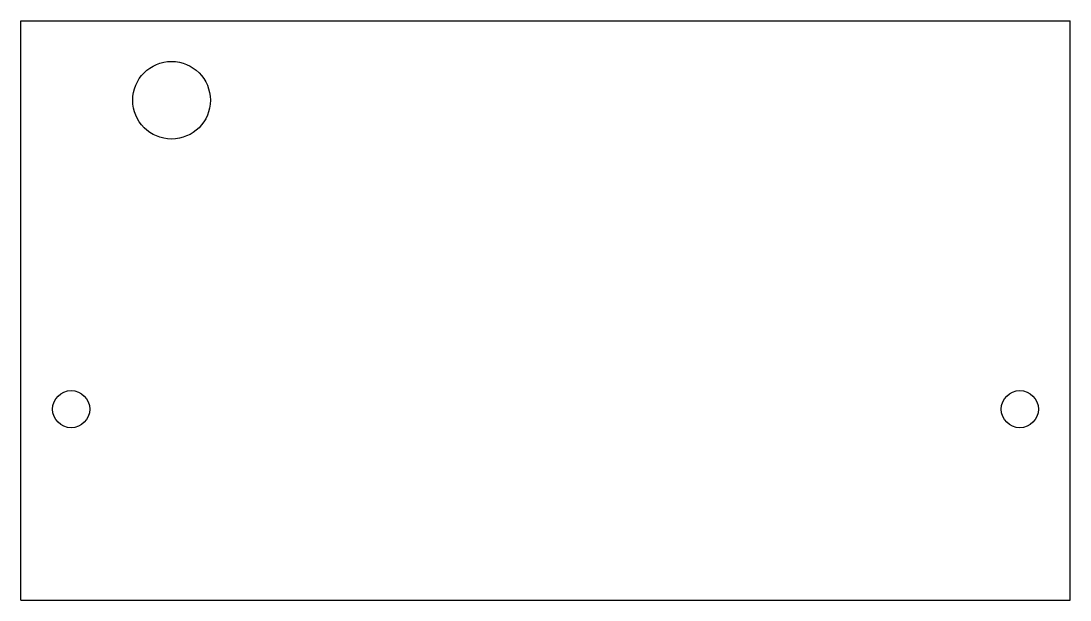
# Model space of a CAD drawing. Extents: x -162 to 162, y -90 to 90.
import ezdxf

# ---------------------------------------------------------------- set-up
doc = ezdxf.new("R2010")
doc.units = 0
doc.layers.add('Shape2DView002', color=7, linetype='CONTINUOUS')

msp = doc.modelspace()

# ---------------------------------------------------------------- linework, layer by layer
at = {"layer": 'Shape2DView002'}
for p, q in [((-162, -89.5), (-162, 89.5)), ((-162, 89.5), (162, 89.5)), ((162, -89.5), (162, 89.5)), ((-162, -89.5), (162, -89.5))]:
    msp.add_line(p, q, dxfattribs=at)
for centre, radius in [((-115.5, 65), 12), ((-146.5, -30.5), 5.75), ((146.5, -30.5), 5.75)]:
    msp.add_circle(centre, radius, dxfattribs=at)

doc.saveas('drawing.dxf')
